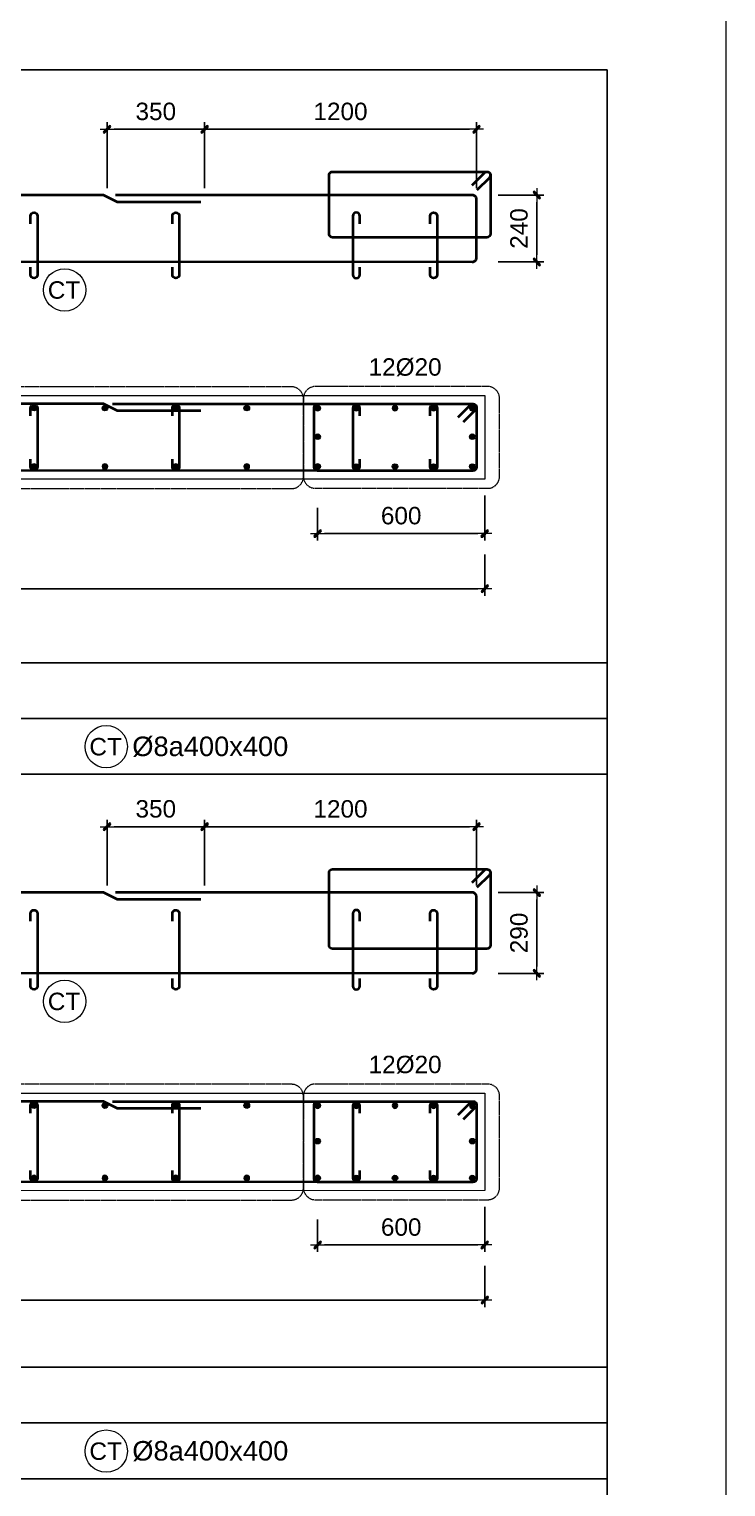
# Model space of a CAD drawing. Header units: millimetres. Extents: x -146909 to 4830753, y -683702 to -336947.
# Drawn here: x 4675633 to 4678134, y -443336 to -438106 of the extents above; entities that cross this region are included whole.
import ezdxf
from ezdxf.enums import TextEntityAlignment as Align

# ---------------------------------------------------------------- set-up
doc = ezdxf.new("R2010")
doc.units = ezdxf.units.MM
doc.header["$MEASUREMENT"] = 0
doc.linetypes.add('HIDDEN', pattern=[0.375, 0.25, -0.125])
doc.layers.get('0').update_dxf_attribs({"lineweight": 9})
doc.layers.get('Defpoints').update_dxf_attribs({"color": 10, "lineweight": 0})
for name, color, linetype, lineweight in [("'S_General_Cont_1 Thin", 1, 'Continuous', 18), ("'S_General_Text_3_Member name", 3, 'Continuous', 35), ('CDAI', 3, 'Continuous', 40), ('chunho.q', 1, 'Continuous', 13), ('CTHEP', 4, 'Continuous', 50), ('DBAO', 2, 'Continuous', 13), ('DMo', 9, 'HIDDEN', 9), ('KTH', 154, 'Continuous', 9), ('STICK', 1, 'Continuous', 9)]:
    doc.layers.add(name, color=color, linetype=linetype, lineweight=lineweight)
for name, color, linetype in [('DM', 1, 'Continuous'), ('TBL', 1, 'Continuous'), ('TX', 214, 'Continuous')]:
    doc.layers.add(name, color=color, linetype=linetype)
doc.styles.add('arial', font='arial.ttf', dxfattribs={"width": 0.85})
doc.styles.add('TTP-HelCon', font='arial.ttf')
doc.dimstyles.new('TTP-25', dxfattribs={"dimscale": 25, "dimtxt": 2.5, "dimasz": 1, "dimexe": 1, "dimexo": 1, "dimgap": 0.09, "dimtad": 0, "dimdec": 4, "dimrnd": 10, "dimzin": 9, "dimdsep": 46, "dimtxsty": 'TTP-HelCon', "dimblk": 'Stick', "dimcen": 0.09, "dimdle": 1.5, "dimclrd": 256, "dimclre": 256, "dimclrt": 1, "dimadec": 0, "dimazin": 0, "dimtfac": 1, "dimtdec": 4, "dimtmove": 0, "dimatfit": 3, "dimldrblk": 'ARCHTICK', "dimfxl": 1, "dimtvp": 1, "dimtolj": 1, "dimtzin": 0, "dimarcsym": 0})

# ---------------------------------------------------------------- blocks, each defined once
blk = doc.blocks.new('sign of slab')
at = {"layer": "'S_General_Cont_1 Thin"}
blk.add_circle((-10, 0), 475, dxfattribs=at)
at = {"layer": "'S_General_Text_3_Member name", "style": 'arial'}
blk.add_attdef('S', text='', height=250, dxfattribs=at).set_placement((-23, -1), align=Align.MIDDLE_CENTER)
blk = doc.blocks.new('Stick')
at = {"layer": 'STICK'}
h = blk.add_hatch(color=256, dxfattribs=at)
edge = h.paths.add_edge_path()
edge.add_line((0.3, 0.5), (-0.5, -0.3))
edge.add_arc((-0.4, -0.4), 0.141, 135, 315)
edge.add_line((-0.3, -0.5), (0.5, 0.3))
edge.add_arc((0.4, 0.4), 0.141, 315, 495)
blk.add_line((1, 0), (-1, 0), dxfattribs=at)
blk.add_lwpolyline([(0.3, 0.5), (-0.5, -0.3, 1), (-0.3, -0.5), (0.5, 0.3, 1), (0.3, 0.5, 1)], format="xyb", dxfattribs=at)
blk = doc.blocks.new('*D1276')
at = {"layer": 'Defpoints', "color": 0, "transparency": 16777216}
for p in [(4677291.4, -438700.8), (4677455.5, -438700.8), (4677291.4, -438940.8)]:
    blk.add_point(p, dxfattribs=at)
at = {"layer": 'KTH', "lineweight": -2, "transparency": 16777216}
for p, q in [((4677316.4, -438700.8), (4677480.5, -438700.8)), ((4677455.5, -438915.8), (4677455.5, -438725.8)), ((4677316.4, -438940.8), (4677480.5, -438940.8))]:
    blk.add_line(p, q, dxfattribs=at)
at = {"layer": 'KTH', "lineweight": -2, "transparency": 16777216, "xscale": 25, "yscale": 25, "zscale": 25}
for p, rotation in [((4677455.5, -438700.8), 90), ((4677455.5, -438940.8), 270)]:
    blk.add_blockref('Stick', p, dxfattribs=dict(at, rotation=rotation))
at = {"layer": 'KTH', "color": 1, "transparency": 16777216, "insert": (4677391.7, -438820.8), "char_height": 62.5, "attachment_point": 5, "rotation": 90, "style": 'TTP-HelCon'}
blk.add_mtext('\\A1;240', dxfattribs=at)
blk = doc.blocks.new('_ArchTick')
at = {"color": 0, "linetype": 'ByBlock', "const_width": 0.15}
blk.add_lwpolyline([(-0.5, -0.5), (0.5, 0.5)], dxfattribs=at)
blk = doc.blocks.new('*D1279')
at = {"layer": 'Defpoints', "color": 0, "transparency": 16777216}
for p in [(4673268.9, -439906.9), (4677268.9, -439965.3), (4677268.9, -440113.3)]:
    blk.add_point(p, dxfattribs=at)
at = {"layer": 'KTH', "lineweight": -2, "transparency": 16777216}
for p, q in [((4673268.9, -439931.9), (4673268.9, -440138.3)), ((4677268.9, -439990.3), (4677268.9, -440138.3)), ((4673293.9, -440113.3), (4677243.9, -440113.3))]:
    blk.add_line(p, q, dxfattribs=at)
at = {"layer": 'KTH', "lineweight": -2, "transparency": 16777216, "xscale": 25, "yscale": 25, "zscale": 25, "rotation": 180}
blk.add_blockref('Stick', (4673268.9, -440113.3), dxfattribs=at)
at = {"layer": 'KTH', "lineweight": -2, "transparency": 16777216, "xscale": 25, "yscale": 25, "zscale": 25}
blk.add_blockref('Stick', (4677268.9, -440113.3), dxfattribs=at)
at = {"layer": 'KTH', "color": 1, "transparency": 16777216, "insert": (4675268.9, -440049.4), "char_height": 62.5, "attachment_point": 5, "style": 'TTP-HelCon'}
blk.add_mtext('\\A1;4000', dxfattribs=at)
blk = doc.blocks.new('*D1280')
at = {"layer": 'Defpoints', "color": 0, "transparency": 16777216}
for p in [(4677268.6, -439753.5), (4676668.6, -439798.5), (4676668.6, -439915.3)]:
    blk.add_point(p, dxfattribs=at)
at = {"layer": 'KTH', "lineweight": -2, "transparency": 16777216}
for p, q in [((4676668.6, -439823.5), (4676668.6, -439940.3)), ((4677268.6, -439778.5), (4677268.6, -439940.3)), ((4677243.6, -439915.3), (4676693.6, -439915.3))]:
    blk.add_line(p, q, dxfattribs=at)
at = {"layer": 'KTH', "lineweight": -2, "transparency": 16777216, "xscale": 25, "yscale": 25, "zscale": 25, "rotation": 180}
blk.add_blockref('Stick', (4676668.6, -439915.3), dxfattribs=at)
at = {"layer": 'KTH', "lineweight": -2, "transparency": 16777216, "xscale": 25, "yscale": 25, "zscale": 25}
blk.add_blockref('Stick', (4677268.6, -439915.3), dxfattribs=at)
at = {"layer": 'KTH', "color": 1, "transparency": 16777216, "insert": (4676968.6, -439851.5), "char_height": 62.5, "attachment_point": 5, "style": 'TTP-HelCon'}
blk.add_mtext('\\A1;600', dxfattribs=at)
blk = doc.blocks.new('*D1281')
at = {"layer": 'Defpoints', "color": 0, "transparency": 16777216}
for p in [(4675912.8, -438464.8), (4675912.8, -438700.8), (4676262.8, -438700.8)]:
    blk.add_point(p, dxfattribs=at)
at = {"layer": 'KTH', "lineweight": -2, "transparency": 16777216}
for p, q in [((4675912.8, -438675.8), (4675912.8, -438439.8)), ((4676237.8, -438464.8), (4675937.8, -438464.8)), ((4676262.8, -438675.8), (4676262.8, -438439.8))]:
    blk.add_line(p, q, dxfattribs=at)
at = {"layer": 'KTH', "lineweight": -2, "transparency": 16777216, "xscale": 25, "yscale": 25, "zscale": 25, "rotation": 180}
blk.add_blockref('Stick', (4675912.8, -438464.8), dxfattribs=at)
at = {"layer": 'KTH', "lineweight": -2, "transparency": 16777216, "xscale": 25, "yscale": 25, "zscale": 25}
blk.add_blockref('Stick', (4676262.8, -438464.8), dxfattribs=at)
at = {"layer": 'KTH', "color": 1, "transparency": 16777216, "insert": (4676087.8, -438401), "char_height": 62.5, "attachment_point": 5, "style": 'TTP-HelCon'}
blk.add_mtext('\\A1;350', dxfattribs=at)
blk = doc.blocks.new('*D1282')
at = {"layer": 'Defpoints', "color": 0, "transparency": 16777216}
for p in [(4676262.8, -438464.8), (4676262.8, -438700.8), (4677238.9, -438700.8)]:
    blk.add_point(p, dxfattribs=at)
at = {"layer": 'KTH', "lineweight": -2, "transparency": 16777216}
for p, q in [((4676262.8, -438675.8), (4676262.8, -438439.8)), ((4677213.9, -438464.8), (4676287.8, -438464.8)), ((4677238.9, -438675.8), (4677238.9, -438439.8))]:
    blk.add_line(p, q, dxfattribs=at)
at = {"layer": 'KTH', "lineweight": -2, "transparency": 16777216, "xscale": 25, "yscale": 25, "zscale": 25, "rotation": 180}
blk.add_blockref('Stick', (4676262.8, -438464.8), dxfattribs=at)
at = {"layer": 'KTH', "lineweight": -2, "transparency": 16777216, "xscale": 25, "yscale": 25, "zscale": 25}
blk.add_blockref('Stick', (4677238.9, -438464.8), dxfattribs=at)
at = {"layer": 'KTH', "color": 1, "transparency": 16777216, "insert": (4676750.8, -438401), "char_height": 62.5, "attachment_point": 5, "style": 'TTP-HelCon'}
blk.add_mtext('\\A1;1200', dxfattribs=at)
blk = doc.blocks.new('*U1255')
at = {"layer": 'CTHEP', "ltscale": 0.02, "const_width": 10}
blk.add_lwpolyline([(0, 5, -1), (0, -5, -1)], format="xyb", close=True, dxfattribs=at)
at = {"layer": 'Defpoints', "color": 1}
blk.add_circle((0, 0), 10, dxfattribs=at)
blk = doc.blocks.new('*U1256')
at = {"layer": 'CDAI', "color": 0, "linetype": 'ByBlock', "lineweight": -2, "transparency": 16777216}
blk.add_blockref('*U1255', (0, 0), dxfattribs=at)
blk = doc.blocks.new('*U1223')
at = {"layer": 'CTHEP', "ltscale": 0.02, "const_width": 10}
blk.add_lwpolyline([(0, 5, -1), (0, -5, -1)], format="xyb", close=True, dxfattribs=at)
at = {"layer": 'Defpoints', "color": 1}
blk.add_circle((0, 0), 10, dxfattribs=at)
blk = doc.blocks.new('*U1187')
at = {"layer": 'CDAI', "color": 0, "linetype": 'ByBlock', "lineweight": -2, "transparency": 16777216}
for p in [(0, 0), (254.5, 0), (509.1, 0), (763.6, 0), (1018.2, 0), (1272.7, 0), (1527.3, 0), (1781.8, 0), (2036.4, 0), (2290.9, 0), (2545.5, 0), (2800, 0)]:
    blk.add_blockref('*U1223', p, dxfattribs=at)
blk = doc.blocks.new('*U1248')
at = {"layer": 'CTHEP', "ltscale": 0.02, "const_width": 10}
blk.add_lwpolyline([(0, 5, -1), (0, -5, -1)], format="xyb", close=True, dxfattribs=at)
at = {"layer": 'Defpoints', "color": 1}
blk.add_circle((0, 0), 10, dxfattribs=at)
blk = doc.blocks.new('*U1249')
at = {"layer": 'CDAI', "color": 0, "linetype": 'ByBlock', "lineweight": -2, "transparency": 16777216}
blk.add_blockref('*U1248', (0, 0), dxfattribs=at)
blk = doc.blocks.new('*U1192')
at = {"layer": 'CTHEP', "ltscale": 0.02, "const_width": 10}
blk.add_lwpolyline([(0, 5, -1), (0, -5, -1)], format="xyb", close=True, dxfattribs=at)
at = {"layer": 'Defpoints', "color": 1}
blk.add_circle((0, 0), 10, dxfattribs=at)
blk = doc.blocks.new('*U1193')
at = {"layer": 'CDAI', "color": 0, "linetype": 'ByBlock', "lineweight": -2, "transparency": 16777216}
for p in [(0, 0), (138.75, 0), (277.5, 0), (416.25, 0), (555, 0)]:
    blk.add_blockref('*U1192', p, dxfattribs=at)
blk = doc.blocks.new('*U1190')
at = {"layer": 'CTHEP', "ltscale": 0.02, "const_width": 10}
blk.add_lwpolyline([(0, 5, -1), (0, -5, -1)], format="xyb", close=True, dxfattribs=at)
at = {"layer": 'Defpoints', "color": 1}
blk.add_circle((0, 0), 10, dxfattribs=at)
blk = doc.blocks.new('*U1191')
at = {"layer": 'CDAI', "color": 0, "linetype": 'ByBlock', "lineweight": -2, "transparency": 16777216}
for p in [(0, 0), (138.75, 0), (277.5, 0), (416.25, 0), (555, 0)]:
    blk.add_blockref('*U1190', p, dxfattribs=at)
blk = doc.blocks.new('*U1194')
at = {"layer": 'CTHEP', "ltscale": 0.02, "const_width": 10}
blk.add_lwpolyline([(0, 5, -1), (0, -5, -1)], format="xyb", close=True, dxfattribs=at)
at = {"layer": 'Defpoints', "color": 1}
blk.add_circle((0, 0), 10, dxfattribs=at)
blk = doc.blocks.new('*U1195')
at = {"layer": 'CDAI', "color": 0, "linetype": 'ByBlock', "lineweight": -2, "transparency": 16777216}
for p in [(0, 0), (254.5, 0), (509.1, 0), (763.6, 0), (1018.2, 0), (1272.7, 0), (1527.3, 0), (1781.8, 0), (2036.4, 0), (2290.9, 0), (2545.5, 0), (2800, 0)]:
    blk.add_blockref('*U1194', p, dxfattribs=at)
blk = doc.blocks.new('*D1285')
at = {"layer": 'Defpoints', "color": 0, "transparency": 16777216}
for p in [(4677291.4, -441203.5), (4677455.5, -441203.5), (4677291.4, -441493.5)]:
    blk.add_point(p, dxfattribs=at)
at = {"layer": 'KTH', "lineweight": -2, "transparency": 16777216}
for p, q in [((4677316.4, -441203.5), (4677480.5, -441203.5)), ((4677455.5, -441468.5), (4677455.5, -441228.5)), ((4677316.4, -441493.5), (4677480.5, -441493.5))]:
    blk.add_line(p, q, dxfattribs=at)
at = {"layer": 'KTH', "lineweight": -2, "transparency": 16777216, "xscale": 25, "yscale": 25, "zscale": 25}
for p, rotation in [((4677455.5, -441203.5), 90), ((4677455.5, -441493.5), 270)]:
    blk.add_blockref('Stick', p, dxfattribs=dict(at, rotation=rotation))
at = {"layer": 'KTH', "color": 1, "transparency": 16777216, "insert": (4677391.7, -441348.5), "char_height": 62.5, "attachment_point": 5, "rotation": 90, "style": 'TTP-HelCon'}
blk.add_mtext('\\A1;290', dxfattribs=at)
blk = doc.blocks.new('*D1288')
at = {"layer": 'Defpoints', "color": 0, "transparency": 16777216}
for p in [(4673268.9, -442459.6), (4677268.9, -442518), (4677268.9, -442666)]:
    blk.add_point(p, dxfattribs=at)
at = {"layer": 'KTH', "lineweight": -2, "transparency": 16777216}
for p, q in [((4673268.9, -442484.6), (4673268.9, -442691)), ((4677268.9, -442543), (4677268.9, -442691)), ((4673293.9, -442666), (4677243.9, -442666))]:
    blk.add_line(p, q, dxfattribs=at)
at = {"layer": 'KTH', "lineweight": -2, "transparency": 16777216, "xscale": 25, "yscale": 25, "zscale": 25, "rotation": 180}
blk.add_blockref('Stick', (4673268.9, -442666), dxfattribs=at)
at = {"layer": 'KTH', "lineweight": -2, "transparency": 16777216, "xscale": 25, "yscale": 25, "zscale": 25}
blk.add_blockref('Stick', (4677268.9, -442666), dxfattribs=at)
at = {"layer": 'KTH', "color": 1, "transparency": 16777216, "insert": (4675268.9, -442602.1), "char_height": 62.5, "attachment_point": 5, "style": 'TTP-HelCon'}
blk.add_mtext('\\A1;4000', dxfattribs=at)
blk = doc.blocks.new('*D1289')
at = {"layer": 'Defpoints', "color": 0, "transparency": 16777216}
for p in [(4677268.6, -442306.2), (4676668.6, -442351.2), (4676668.6, -442468)]:
    blk.add_point(p, dxfattribs=at)
at = {"layer": 'KTH', "lineweight": -2, "transparency": 16777216}
for p, q in [((4677268.6, -442331.2), (4677268.6, -442493)), ((4676668.6, -442376.2), (4676668.6, -442493)), ((4677243.6, -442468), (4676693.6, -442468))]:
    blk.add_line(p, q, dxfattribs=at)
at = {"layer": 'KTH', "lineweight": -2, "transparency": 16777216, "xscale": 25, "yscale": 25, "zscale": 25, "rotation": 180}
blk.add_blockref('Stick', (4676668.6, -442468), dxfattribs=at)
at = {"layer": 'KTH', "lineweight": -2, "transparency": 16777216, "xscale": 25, "yscale": 25, "zscale": 25}
blk.add_blockref('Stick', (4677268.6, -442468), dxfattribs=at)
at = {"layer": 'KTH', "color": 1, "transparency": 16777216, "insert": (4676968.6, -442404.2), "char_height": 62.5, "attachment_point": 5, "style": 'TTP-HelCon'}
blk.add_mtext('\\A1;600', dxfattribs=at)
blk = doc.blocks.new('*D1290')
at = {"layer": 'Defpoints', "color": 0, "transparency": 16777216}
for p in [(4675912.8, -440967.5), (4675912.8, -441203.5), (4676262.8, -441203.5)]:
    blk.add_point(p, dxfattribs=at)
at = {"layer": 'KTH', "lineweight": -2, "transparency": 16777216}
for p, q in [((4675912.8, -441178.5), (4675912.8, -440942.5)), ((4676237.8, -440967.5), (4675937.8, -440967.5)), ((4676262.8, -441178.5), (4676262.8, -440942.5))]:
    blk.add_line(p, q, dxfattribs=at)
at = {"layer": 'KTH', "lineweight": -2, "transparency": 16777216, "xscale": 25, "yscale": 25, "zscale": 25, "rotation": 180}
blk.add_blockref('Stick', (4675912.8, -440967.5), dxfattribs=at)
at = {"layer": 'KTH', "lineweight": -2, "transparency": 16777216, "xscale": 25, "yscale": 25, "zscale": 25}
blk.add_blockref('Stick', (4676262.8, -440967.5), dxfattribs=at)
at = {"layer": 'KTH', "color": 1, "transparency": 16777216, "insert": (4676087.8, -440903.6), "char_height": 62.5, "attachment_point": 5, "style": 'TTP-HelCon'}
blk.add_mtext('\\A1;350', dxfattribs=at)
blk = doc.blocks.new('*D1291')
at = {"layer": 'Defpoints', "color": 0, "transparency": 16777216}
for p in [(4676262.8, -440967.5), (4676262.8, -441203.5), (4677238.9, -441203.5)]:
    blk.add_point(p, dxfattribs=at)
at = {"layer": 'KTH', "lineweight": -2, "transparency": 16777216}
for p, q in [((4676262.8, -441178.5), (4676262.8, -440942.5)), ((4677213.9, -440967.5), (4676287.8, -440967.5)), ((4677238.9, -441178.5), (4677238.9, -440942.5))]:
    blk.add_line(p, q, dxfattribs=at)
at = {"layer": 'KTH', "lineweight": -2, "transparency": 16777216, "xscale": 25, "yscale": 25, "zscale": 25, "rotation": 180}
blk.add_blockref('Stick', (4676262.8, -440967.5), dxfattribs=at)
at = {"layer": 'KTH', "lineweight": -2, "transparency": 16777216, "xscale": 25, "yscale": 25, "zscale": 25}
blk.add_blockref('Stick', (4677238.9, -440967.5), dxfattribs=at)
at = {"layer": 'KTH', "color": 1, "transparency": 16777216, "insert": (4676750.8, -440903.7), "char_height": 62.5, "attachment_point": 5, "style": 'TTP-HelCon'}
blk.add_mtext('\\A1;1200', dxfattribs=at)
blk = doc.blocks.new('*U1244')
at = {"layer": 'CTHEP', "ltscale": 0.02, "const_width": 10}
blk.add_lwpolyline([(0, 5, -1), (0, -5, -1)], format="xyb", close=True, dxfattribs=at)
at = {"layer": 'Defpoints', "color": 1}
blk.add_circle((0, 0), 10, dxfattribs=at)
blk = doc.blocks.new('*U1245')
at = {"layer": 'CDAI', "color": 0, "linetype": 'ByBlock', "lineweight": -2, "transparency": 16777216}
blk.add_blockref('*U1244', (0, 0), dxfattribs=at)
blk = doc.blocks.new('*U1246')
at = {"layer": 'CTHEP', "ltscale": 0.02, "const_width": 10}
blk.add_lwpolyline([(0, 5, -1), (0, -5, -1)], format="xyb", close=True, dxfattribs=at)
at = {"layer": 'Defpoints', "color": 1}
blk.add_circle((0, 0), 10, dxfattribs=at)
blk = doc.blocks.new('*U1206')
at = {"layer": 'CDAI', "color": 0, "linetype": 'ByBlock', "lineweight": -2, "transparency": 16777216}
for p in [(0, 0), (254.5, 0), (509.1, 0), (763.6, 0), (1018.2, 0), (1272.7, 0), (1527.3, 0), (1781.8, 0), (2036.4, 0), (2290.9, 0), (2545.5, 0), (2800, 0)]:
    blk.add_blockref('*U1246', p, dxfattribs=at)
blk = doc.blocks.new('*U1237')
at = {"layer": 'CTHEP', "ltscale": 0.02, "const_width": 10}
blk.add_lwpolyline([(0, 5, -1), (0, -5, -1)], format="xyb", close=True, dxfattribs=at)
at = {"layer": 'Defpoints', "color": 1}
blk.add_circle((0, 0), 10, dxfattribs=at)
blk = doc.blocks.new('*U1238')
at = {"layer": 'CDAI', "color": 0, "linetype": 'ByBlock', "lineweight": -2, "transparency": 16777216}
blk.add_blockref('*U1237', (0, 0), dxfattribs=at)
blk = doc.blocks.new('*U1211')
at = {"layer": 'CTHEP', "ltscale": 0.02, "const_width": 10}
blk.add_lwpolyline([(0, 5, -1), (0, -5, -1)], format="xyb", close=True, dxfattribs=at)
at = {"layer": 'Defpoints', "color": 1}
blk.add_circle((0, 0), 10, dxfattribs=at)
blk = doc.blocks.new('*U1212')
at = {"layer": 'CDAI', "color": 0, "linetype": 'ByBlock', "lineweight": -2, "transparency": 16777216}
for p in [(0, 0), (138.75, 0), (277.5, 0), (416.25, 0), (555, 0)]:
    blk.add_blockref('*U1211', p, dxfattribs=at)
blk = doc.blocks.new('*U1209')
at = {"layer": 'CTHEP', "ltscale": 0.02, "const_width": 10}
blk.add_lwpolyline([(0, 5, -1), (0, -5, -1)], format="xyb", close=True, dxfattribs=at)
at = {"layer": 'Defpoints', "color": 1}
blk.add_circle((0, 0), 10, dxfattribs=at)
blk = doc.blocks.new('*U1210')
at = {"layer": 'CDAI', "color": 0, "linetype": 'ByBlock', "lineweight": -2, "transparency": 16777216}
for p in [(0, 0), (138.75, 0), (277.5, 0), (416.25, 0), (555, 0)]:
    blk.add_blockref('*U1209', p, dxfattribs=at)
blk = doc.blocks.new('*U1213')
at = {"layer": 'CTHEP', "ltscale": 0.02, "const_width": 10}
blk.add_lwpolyline([(0, 5, -1), (0, -5, -1)], format="xyb", close=True, dxfattribs=at)
at = {"layer": 'Defpoints', "color": 1}
blk.add_circle((0, 0), 10, dxfattribs=at)
blk = doc.blocks.new('*U1214')
at = {"layer": 'CDAI', "color": 0, "linetype": 'ByBlock', "lineweight": -2, "transparency": 16777216}
for p in [(0, 0), (254.5, 0), (509.1, 0), (763.6, 0), (1018.2, 0), (1272.7, 0), (1527.3, 0), (1781.8, 0), (2036.4, 0), (2290.9, 0), (2545.5, 0), (2800, 0)]:
    blk.add_blockref('*U1213', p, dxfattribs=at)

msp = doc.modelspace()

# ---------------------------------------------------------------- linework, layer by layer
at = {"layer": 'CDAI'}
for points in [[(4677223.03312, -438665.0592), (4677267.35332, -438620.739, -0.6681786379), (4677288.69215, -438629.57783), (4677288.69215, -438840.07783, -0.4142135624), (4677276.19215, -438852.57783), (4676722.19215, -438852.57783, -0.4142135624), (4676709.69215, -438840.07783), (4676709.69215, -438629.57783, -0.4142135624), (4676722.19215, -438617.07783), (4677276.19215, -438617.07783, -0.6681786379), (4677285.03099, -438638.41667), (4677240.71079, -438682.73686)], [(4675638.18698, -438803.51047), (4675638.18698, -438776.01047, -1), (4675663.18698, -438776.01047), (4675663.18698, -438986.51047, -1), (4675638.18698, -438986.51047), (4675638.18698, -438959.01047)], [(4676147.27789, -438803.51047), (4676147.27789, -438776.01047, -1), (4676172.27789, -438776.01047), (4676172.27789, -438986.51047, -1), (4676147.27789, -438986.51047), (4676147.27789, -438959.01047)], [(4676820.1188, -438803.51047), (4676820.1188, -438776.01047, 1), (4676795.1188, -438776.01047), (4676795.1188, -438986.51047, 1), (4676820.1188, -438986.51047), (4676820.1188, -438959.01047)], [(4677072.6188, -438803.51047), (4677072.6188, -438776.01047, -1), (4677097.6188, -438776.01047), (4677097.6188, -438986.51047, -1), (4677072.6188, -438986.51047), (4677072.6188, -438959.01047)], [(4675638.18698, -439492.62297), (4675638.18698, -439465.12297, -1), (4675663.18698, -439465.12297), (4675663.18698, -439675.62297, -1), (4675638.18698, -439675.62297), (4675638.18698, -439648.12297)], [(4676147.27789, -439492.62297), (4676147.27789, -439465.12297, -1), (4676172.27789, -439465.12297), (4676172.27789, -439675.62297, -1), (4676147.27789, -439675.62297), (4676147.27789, -439648.12297)], [(4677173.20976, -439498.10434), (4677217.52996, -439453.78414, -0.6681786379), (4677238.8688, -439462.62297), (4677238.8688, -439677.62297, -0.4142135624), (4677226.3688, -439690.12297), (4676668.49488, -439690.12297, -0.4142135624), (4676655.99488, -439677.62297), (4676655.99488, -439462.62297, -0.4142135624), (4676668.49488, -439450.12297), (4677226.3688, -439450.12297, -0.6681786379), (4677235.20763, -439471.46181), (4677190.88743, -439515.78201)], [(4676820.1188, -439492.62297), (4676820.1188, -439465.12297, 1), (4676795.1188, -439465.12297), (4676795.1188, -439675.62297, 1), (4676820.1188, -439675.62297), (4676820.1188, -439648.12297)], [(4677072.6188, -439492.62297), (4677072.6188, -439465.12297, -1), (4677097.6188, -439465.12297), (4677097.6188, -439675.62297, -1), (4677072.6188, -439675.62297), (4677072.6188, -439648.12297)], [(4677223.03312, -441167.74193), (4677267.35332, -441123.42173, -0.6681786379), (4677288.69215, -441132.26057), (4677288.69215, -441392.76057, -0.4142135624), (4677276.19215, -441405.26057), (4676722.19215, -441405.26057, -0.4142135624), (4676709.69215, -441392.76057), (4676709.69215, -441132.26057, -0.4142135624), (4676722.19215, -441119.76057), (4677276.19215, -441119.76057, -0.6681786379), (4677285.03099, -441141.0994), (4677240.71079, -441185.4196)], [(4675638.18698, -441306.19321), (4675638.18698, -441278.69321, -1), (4675663.18698, -441278.69321), (4675663.18698, -441539.19321, -1), (4675638.18698, -441539.19321), (4675638.18698, -441511.69321)], [(4676147.27789, -441306.19321), (4676147.27789, -441278.69321, -1), (4676172.27789, -441278.69321), (4676172.27789, -441539.19321, -1), (4676147.27789, -441539.19321), (4676147.27789, -441511.69321)], [(4676820.1188, -441306.19321), (4676820.1188, -441278.69321, 1), (4676795.1188, -441278.69321), (4676795.1188, -441539.19321, 1), (4676820.1188, -441539.19321), (4676820.1188, -441511.69321)], [(4677072.6188, -441306.19321), (4677072.6188, -441278.69321, -1), (4677097.6188, -441278.69321), (4677097.6188, -441539.19321, -1), (4677072.6188, -441539.19321), (4677072.6188, -441511.69321)], [(4675638.18698, -441995.30571), (4675638.18698, -441967.80571, -1), (4675663.18698, -441967.80571), (4675663.18698, -442228.30571, -1), (4675638.18698, -442228.30571), (4675638.18698, -442200.80571)], [(4676147.27789, -441995.30571), (4676147.27789, -441967.80571, -1), (4676172.27789, -441967.80571), (4676172.27789, -442228.30571, -1), (4676147.27789, -442228.30571), (4676147.27789, -442200.80571)], [(4677173.20976, -442000.78708), (4677217.52996, -441956.46688, -0.6681786379), (4677238.8688, -441965.30571), (4677238.8688, -442230.30571, -0.4142135624), (4677226.3688, -442242.80571), (4676668.49488, -442242.80571, -0.4142135624), (4676655.99488, -442230.30571), (4676655.99488, -441965.30571, -0.4142135624), (4676668.49488, -441952.80571), (4677226.3688, -441952.80571, -0.6681786379), (4677235.20763, -441974.14455), (4677190.88743, -442018.46475)], [(4676820.1188, -441995.30571), (4676820.1188, -441967.80571, 1), (4676795.1188, -441967.80571), (4676795.1188, -442228.30571, 1), (4676820.1188, -442228.30571), (4676820.1188, -442200.80571)], [(4677072.6188, -441995.30571), (4677072.6188, -441967.80571, -1), (4677097.6188, -441967.80571), (4677097.6188, -442228.30571, -1), (4677072.6188, -442228.30571), (4677072.6188, -442200.80571)]]:
    msp.add_lwpolyline(points, format="xyb", dxfattribs=at)
at = {"layer": 'CDAI', "ltscale": 0.02}
for points in [[(4676249.56789, -438725.77385), (4675949.83204, -438725.77385), (4675899.83204, -438700.77385), (4673313.8688, -438700.77385, 0.4142135624), (4673298.8688, -438715.77385), (4673298.8688, -438925.77385, 0.4142135624), (4673313.8688, -438940.77385), (4674590.41764, -438940.77385)], [(4677223.8688, -438940.77385, 0.4142135624), (4677238.8688, -438925.77385), (4677238.8688, -438715.77385, 0.4142135624), (4677223.8688, -438700.77385), (4675942.94809, -438700.77385)], [(4676249.56789, -439475.12297), (4675949.83204, -439475.12297), (4675899.83204, -439450.12297), (4673313.8688, -439450.12297, 0.4142135624), (4673298.8688, -439465.12297), (4673298.8688, -439675.12297, 0.4142135624), (4673313.8688, -439690.12297), (4674590.49889, -439690.12297)], [(4676249.56789, -441228.45659), (4675949.83204, -441228.45659), (4675899.83204, -441203.45659), (4673313.8688, -441203.45659, 0.4142135624), (4673298.8688, -441218.45659), (4673298.8688, -441478.45659, 0.4142135624), (4673313.8688, -441493.45659), (4674590.41764, -441493.45659)], [(4677223.8688, -441493.45659, 0.4142135624), (4677238.8688, -441478.45659), (4677238.8688, -441218.45659, 0.4142135624), (4677223.8688, -441203.45659), (4675942.94809, -441203.45659)], [(4676249.56789, -441977.80571), (4675949.83204, -441977.80571), (4675899.83204, -441952.80571), (4673313.8688, -441952.80571, 0.4142135624), (4673298.8688, -441967.80571), (4673298.8688, -442227.80571, 0.4142135624), (4673313.8688, -442242.80571), (4674590.49889, -442242.80571)]]:
    msp.add_lwpolyline(points, format="xyb", dxfattribs=at)
for points in [[(4677228.59726, -438940.00908), (4674641.53384, -438941.04244), (4674591.53384, -438916.04244), (4674290.75662, -438916.04244)], [(4675932.63374, -439450.12297), (4677223.8688, -439450.12297)], [(4677228.59726, -439689.3582), (4674641.53384, -439690.39156), (4674591.53384, -439665.39156), (4674290.75662, -439665.39156)], [(4677228.59726, -441492.69182), (4674641.53384, -441493.72518), (4674591.53384, -441468.72518), (4674290.75662, -441468.72518)], [(4675932.63374, -441952.80571), (4677223.8688, -441952.80571)], [(4677228.59726, -442242.04094), (4674641.53384, -442243.0743), (4674591.53384, -442218.0743), (4674290.75662, -442218.0743)]]:
    msp.add_lwpolyline(points, dxfattribs=at)
at = {"layer": 'DBAO', "color": 1}
msp.add_lwpolyline([(4678134.0124, -448761.98892), (4661384.0124, -448761.98892), (4661384.0124, -434761.98892), (4678134.0124, -434761.98892)], close=True, dxfattribs=at)
at = {"layer": 'DBAO'}
for points in [[(4673698.8688, -439720.66313), (4673268.8688, -439720.12297), (4673268.8688, -439420.12297), (4677268.8688, -439420.12297), (4677268.8688, -439720.11001), (4673698.87744, -439720.66312)], [(4673698.8688, -442273.34586), (4673268.8688, -442272.80571), (4673268.8688, -441922.80571), (4677268.8688, -441922.80571), (4677268.8688, -442272.79275), (4673698.87744, -442273.34586)]]:
    msp.add_lwpolyline(points, dxfattribs=at)
at = {"layer": 'DMo', "color": 6, "ltscale": 10}
for points in [[(4676617.63644, -439431.82671, 0.4142135624), (4676574.69678, -439388.88705), (4673958.70185, -439388.88705, 0.4142135624), (4673915.76219, -439431.82671)], [(4677278.80192, -439387.84185), (4676660.57611, -439387.84185, 0.4142135624), (4676617.63644, -439430.78151), (4676617.63644, -439710.17814, 0.4142135624), (4676660.57611, -439753.1178), (4677278.80192, -439753.1178, 0.4142135624), (4677321.74159, -439710.17814), (4677321.74159, -439430.78151, 0.4142135624), (4677278.80192, -439387.84185)], [(4673915.76219, -439430.78151), (4673915.76219, -439711.22334, 0.4142135624), (4673958.70185, -439754.163), (4676574.69678, -439754.163, 0.4142135624), (4676617.63644, -439711.22334), (4676617.63644, -439430.78151)], [(4676617.63644, -441934.50945, 0.4142135624), (4676574.69678, -441891.56979), (4673958.70185, -441891.56979, 0.4142135624), (4673915.76219, -441934.50945)], [(4677278.80192, -441890.52459), (4676660.57611, -441890.52459, 0.4142135624), (4676617.63644, -441933.46425), (4676617.63644, -442262.86088, 0.4142135624), (4676660.57611, -442305.80054), (4677278.80192, -442305.80054, 0.4142135624), (4677321.74159, -442262.86088), (4677321.74159, -441933.46425, 0.4142135624), (4677278.80192, -441890.52459)], [(4673915.76219, -441933.46425), (4673915.76219, -442263.90608, 0.4142135624), (4673958.70185, -442306.84574), (4676574.69678, -442306.84574, 0.4142135624), (4676617.63644, -442263.90608), (4676617.63644, -441933.46425)]]:
    msp.add_lwpolyline(points, format="xyb", dxfattribs=at)
at = {"layer": 'TBL'}
for p, q in [((4666981.50187, -438251.25797), (4677708.16403, -438251.25797)), ((4677708.16403, -438251.25797), (4677708.16403, -448751.98892)), ((4667981.50187, -440378.94071), (4677708.16403, -440378.94071)), ((4666981.50187, -440778.94071), (4677708.16403, -440778.94071)), ((4667981.50187, -442906.62345), (4677708.16403, -442906.62345)), ((4666981.50187, -443306.62345), (4677708.16403, -443306.62345))]:
    msp.add_line(p, q, dxfattribs=at)
at = {"layer": 'TBL', "color": 8}
for p, q in [((4667981.50187, -440578.94071), (4677708.16403, -440578.94071)), ((4667981.50187, -443106.62345), (4677708.16403, -443106.62345))]:
    msp.add_line(p, q, dxfattribs=at)

# ---------------------------------------------------------------- block references
ref = msp.add_blockref('sign of slab', (4675762.07441, -439041.29571), dxfattribs=dict(xscale=0.16, yscale=0.16, zscale=0.16))
ref.add_attrib('S', 'CT', dxfattribs={"layer": 'DM', "height": 62.5, "style": 'arial'}).set_placement((4675758.32039, -439041.4526), align=Align.MIDDLE_CENTER)
ref = msp.add_blockref('sign of slab', (4675911.37944, -440680.03682), dxfattribs=dict(xscale=0.16, yscale=0.16, zscale=0.16))
ref.add_attrib('S', 'CT', dxfattribs={"layer": 'DM', "height": 62.5, "style": 'arial'}).set_placement((4675907.62543, -440680.19371), align=Align.MIDDLE_CENTER)
ref = msp.add_blockref('sign of slab', (4675762.07441, -441593.97845), dxfattribs=dict(xscale=0.16, yscale=0.16, zscale=0.16))
ref.add_attrib('S', 'CT', dxfattribs={"layer": 'DM', "height": 62.5, "style": 'arial'}).set_placement((4675758.32039, -441594.13534), align=Align.MIDDLE_CENTER)
ref = msp.add_blockref('sign of slab', (4675911.37944, -443207.71955), dxfattribs=dict(xscale=0.16, yscale=0.16, zscale=0.16))
ref.add_attrib('S', 'CT', dxfattribs={"layer": 'DM', "height": 62.5, "style": 'arial'}).set_placement((4675907.62543, -443207.87645), align=Align.MIDDLE_CENTER)
at = {"layer": 'CDAI', "color": 214}
for name, p in [('*U1187', (4673868.8688, -439465.12297)), ('*U1206', (4673868.8688, -441967.80571))]:
    msp.add_blockref(name, p, dxfattribs=at)
at = {"layer": 'CDAI', "color": 214, "xscale": -1}
for name, p in [('*U1193', (4677223.8688, -439465.12297)), ('*U1212', (4677223.8688, -441967.80571))]:
    msp.add_blockref(name, p, dxfattribs=at)
at = {"layer": 'CDAI', "color": 214, "rotation": 180}
for name, p in [('*U1249', (4676668.8688, -439567.87297)), ('*U1256', (4677223.8688, -439567.87297)), ('*U1191', (4677223.8688, -439675.12297)), ('*U1238', (4676668.8688, -442095.55571)), ('*U1245', (4677223.8688, -442095.55571)), ('*U1210', (4677223.8688, -442227.80571))]:
    msp.add_blockref(name, p, dxfattribs=at)
at = {"layer": 'CDAI', "color": 214, "xscale": -1, "rotation": 180}
for name, p in [('*U1195', (4673868.8688, -439675.12297)), ('*U1214', (4673868.8688, -442227.80571))]:
    msp.add_blockref(name, p, dxfattribs=at)

# ---------------------------------------------------------------- texts
at = {"layer": 'chunho.q', "color": 1, "style": 'arial'}
for p in [(4676851.65026, -439348.95746), (4676851.65026, -441851.6402)]:
    msp.add_text('12%%C20', height=62.5, dxfattribs=at).set_placement(p)
at = {"layer": 'TX', "color": 2, "style": 'arial'}
for p in [(4676283.50432, -440678.94071), (4676283.50432, -443206.62345)]:
    msp.add_text('%%C8a400x400', height=70, dxfattribs=at).set_placement(p, align=Align.MIDDLE_CENTER)

# ---------------------------------------------------------------- dimensions: what is measured, and where the dimension line sits
at = {"layer": 'KTH'}
for base, p1, p2, angle, picture, middle in [((4675912.76159, -438464.82853), (4676262.76159, -438700.77385), (4675912.76159, -438700.77385), 180, '*D1281', (4676087.76159, -438400.96428)), ((4677455.53336, -438700.77385), (4677291.40855, -438940.77385), (4677291.40855, -438700.77385), 90, '*D1276', (4677391.71174, -438820.77385)), ((4676668.56907, -439915.32542), (4677268.56907, -439753.51517), (4676668.56907, -439798.51517), 180, '*D1280', (4676968.56907, -439851.5038)), ((4675912.76159, -440967.51127), (4676262.76159, -441203.45659), (4675912.76159, -441203.45659), 180, '*D1290', (4676087.76159, -440903.64702)), ((4677455.53336, -441203.45659), (4677291.40855, -441493.45659), (4677291.40855, -441203.45659), 90, '*D1285', (4677391.71174, -441348.45659)), ((4676668.56907, -442468.00816), (4677268.56907, -442306.19791), (4676668.56907, -442351.19791), 180, '*D1289', (4676968.56907, -442404.18654))]:
    dim = msp.add_linear_dim(base=base, p1=p1, p2=p2, angle=angle, dimstyle='TTP-25', dxfattribs=at)
    dim.commit()
    dim.dimension.update_dxf_attribs({"geometry": picture, "text_midpoint": middle})
for base, p1, p2, picture, middle in [((4676262.76159, -438464.82853), (4677238.8688, -438700.77385), (4676262.76159, -438700.77385), '*D1282', (4676750.8152, -438401.00691)), ((4676262.76159, -440967.51127), (4677238.8688, -441203.45659), (4676262.76159, -441203.45659), '*D1291', (4676750.8152, -440903.68965))]:
    dim = msp.add_linear_dim(base=base, p1=p1, p2=p2, angle=180, text='1200', dimstyle='TTP-25', dxfattribs=at)
    dim.commit()
    dim.dimension.update_dxf_attribs({"geometry": picture, "text_midpoint": middle})
for base, p1, p2, picture, middle in [((4677268.8688, -440113.2691), (4673268.8688, -439906.92026), (4677268.8688, -439965.32539), '*D1279', (4675268.8688, -440049.44748)), ((4677268.8688, -442665.95184), (4673268.8688, -442459.603), (4677268.8688, -442518.00812), '*D1288', (4675268.8688, -442602.13022))]:
    dim = msp.add_linear_dim(base=base, p1=p1, p2=p2, dimstyle='TTP-25', override={"dimrnd": 0}, dxfattribs=at)
    dim.commit()
    dim.dimension.update_dxf_attribs({"geometry": picture, "text_midpoint": middle})

doc.saveas('drawing.dxf')
